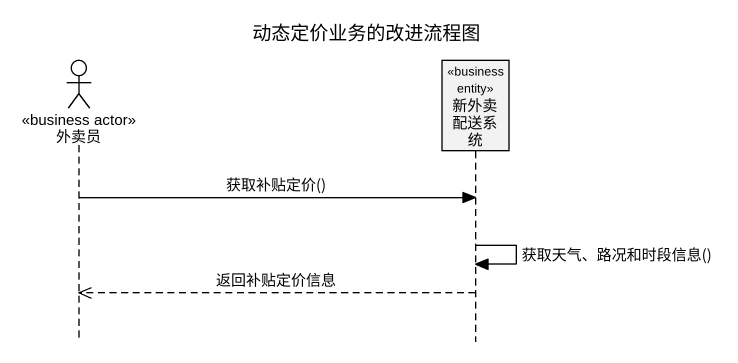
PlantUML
@startuml
title 动态定价业务的改进流程图
hide footbox
actor 外卖员 <<business actor>>
participant 新外卖配送系统 <<business entity>>

外卖员 -> 新外卖配送系统 : 获取补贴定价()
新外卖配送系统 -> 新外卖配送系统 : 获取天气、路况和时段信息()
新外卖配送系统 -->> 外卖员 : 返回补贴定价信息
@enduml
